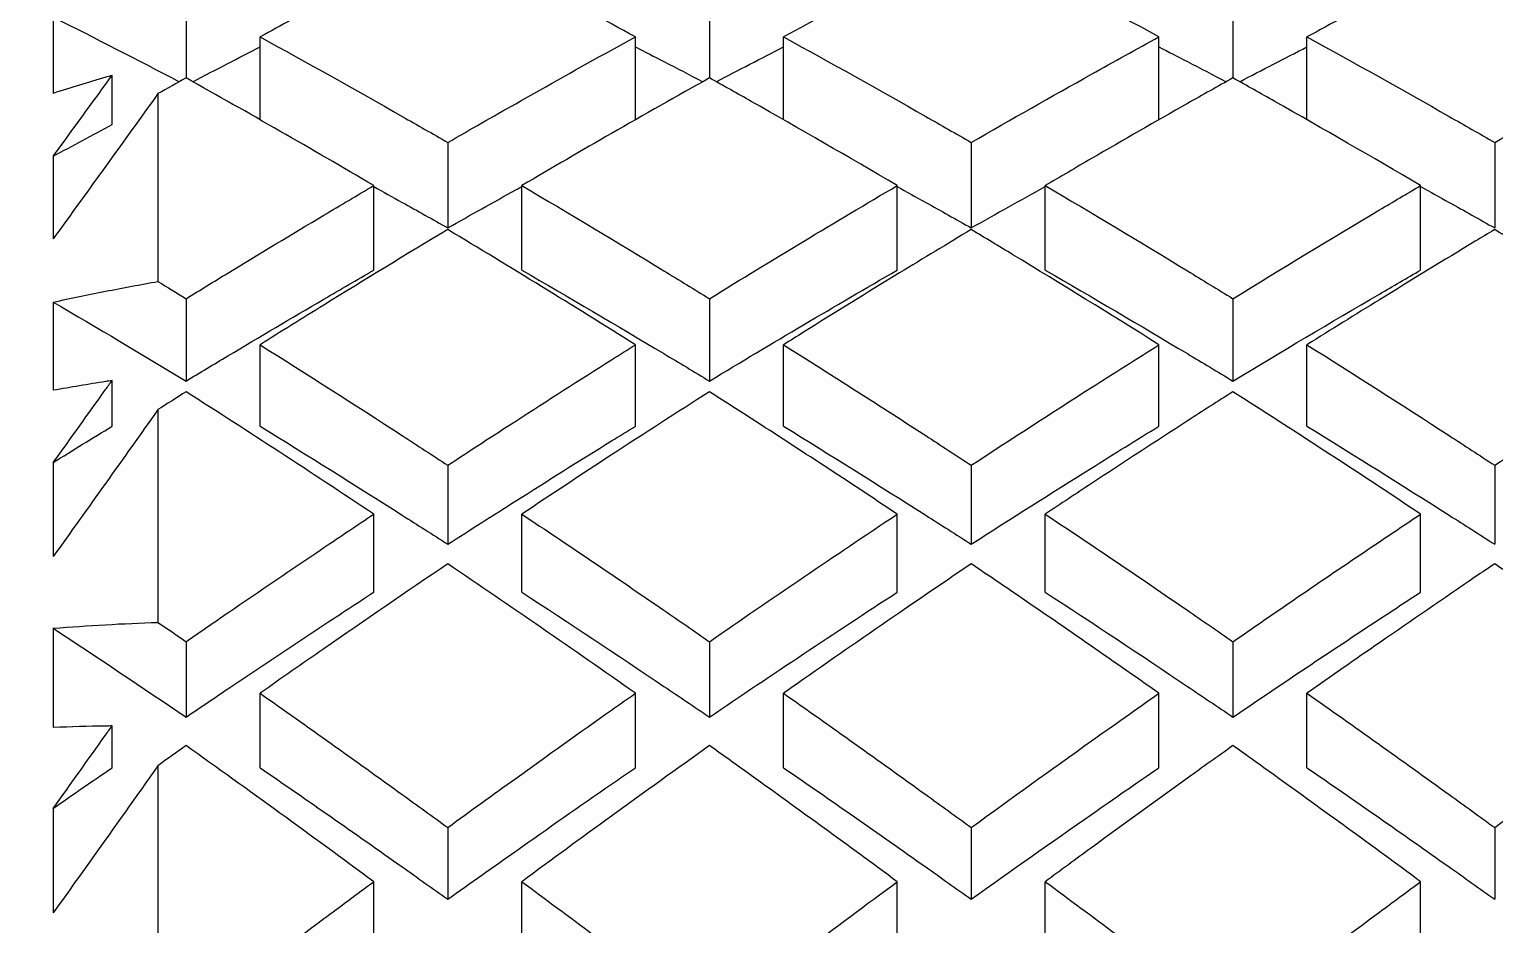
# Model space of a CAD drawing. Header units: millimetres. Extents: x -10496 to -5455, y -188 to 7293.
# Drawn here: x -7714.9104 to -7714.5548, y 4993.0091 to 4993.2265 of the extents above; entities that cross this region are included whole.
import ezdxf

# ---------------------------------------------------------------- set-up
doc = ezdxf.new("R2010")
doc.units = ezdxf.units.MM
doc.layers.add('Kıtc-002 Çizgi', color=7, linetype='Continuous')

# ---------------------------------------------------------------- blocks, each defined once
blk = doc.blocks.new('B2_YS$0$2501-B2-XrefF$0$MK-cutter1')
for p, q in [((-0.41322, -0.73525), (-0.39527, -0.73525)), ((-0.38302, -0.73525), (-0.36269, -0.73525)), ((-0.34899, -0.73525), (-0.3265, -0.73525)), ((-0.42054, -0.74525), (-0.41325, -0.74525)), ((-0.40723, -0.74525), (-0.39935, -0.74525)), ((-0.3933, -0.74525), (-0.38487, -0.74525)), ((-0.37796, -0.74525), (-0.36898, -0.74525)), ((-0.36212, -0.74525), (-0.35264, -0.74525)), ((-0.34491, -0.74525), (-0.33493, -0.74525))]:
    blk.add_line(p, q)
for centre, radius, start, end in [((0, 0), 4.125, 169.52432, 12.24669), ((0, 0), 4.2645, 169.87068, 11.78605), ((0, 0), 1.433, 146.16844, 33.83156), ((0, 0), 1.39111, 147.25157, 32.74843), ((0, 0), 4.6875, 173.84384, 6.15616), ((0, 0), 4.3125, 173.38059, 6.61941), ((-0.00927, -0.00209), 1.06572, 152.07905, 27.06444)]:
    blk.add_arc(centre, radius, start, end)
for points, knots in [([(-0.41864, -0.58964), (-0.42118, -0.59429), (-0.42367, -0.59894), (-0.4261, -0.60358), (-0.4268, -0.60491), (-0.42749, -0.60624), (-0.42818, -0.60757)], [0.1594611, 0.1594611, 0.1594611, 0.1594611, 0.20953931, 0.20953931, 0.20953931, 0.22386366, 0.22386366, 0.22386366, 0.22386366]), ([(-0.38922, -0.58964), (-0.39214, -0.59429), (-0.39501, -0.59894), (-0.39782, -0.60358), (-0.39863, -0.60491), (-0.39943, -0.60624), (-0.40023, -0.60757)], [0.1594611, 0.1594611, 0.1594611, 0.1594611, 0.20953931, 0.20953931, 0.20953931, 0.22386366, 0.22386366, 0.22386366, 0.22386366]), ([(-0.35591, -0.58964), (-0.35918, -0.59429), (-0.3624, -0.59894), (-0.36557, -0.60358), (-0.36648, -0.60491), (-0.36738, -0.60624), (-0.36828, -0.60757)], [0.1594611, 0.1594611, 0.1594611, 0.1594611, 0.20953931, 0.20953931, 0.20953931, 0.22386366, 0.22386366, 0.22386366, 0.22386366]), ([(-0.42818, -0.60757), (-0.42786, -0.60819), (-0.42754, -0.6088), (-0.42722, -0.60942), (-0.42563, -0.61247), (-0.42402, -0.61553), (-0.42238, -0.61858), (-0.42115, -0.62089), (-0.4199, -0.62319), (-0.41864, -0.6255)], [0.22386366, 0.22386366, 0.22386366, 0.22386366, 0.23049324, 0.23049324, 0.23049324, 0.26342085, 0.26342085, 0.26342085, 0.28826622, 0.28826622, 0.28826622, 0.28826622]), ([(-0.41864, -0.6255), (-0.41616, -0.62097), (-0.41363, -0.61644), (-0.41104, -0.61192), (-0.41022, -0.61047), (-0.40939, -0.60902), (-0.40855, -0.60757)], [0.43015427, 0.43015427, 0.43015427, 0.43015427, 0.47894699, 0.47894699, 0.47894699, 0.49455683, 0.49455683, 0.49455683, 0.49455683]), ([(-0.40855, -0.60757), (-0.40719, -0.60757), (-0.40583, -0.60757), (-0.40311, -0.60757), (-0.40175, -0.60757), (-0.40039, -0.60757)], [-0.0254, -0.0254, -0.0254, -0.0254, -0.0127, -0.0127, 0, 0, 0, 0]), ([(-0.40434, -0.61464), (-0.40384, -0.61373), (-0.40334, -0.61283), (-0.40283, -0.61192), (-0.40202, -0.61047), (-0.40121, -0.60902), (-0.40039, -0.60757)], [0.46915683, 0.46915683, 0.46915683, 0.46915683, 0.47894699, 0.47894699, 0.47894699, 0.49455683, 0.49455683, 0.49455683, 0.49455683]), ([(-0.40023, -0.60757), (-0.39986, -0.60819), (-0.39949, -0.6088), (-0.39912, -0.60942), (-0.39728, -0.61247), (-0.39541, -0.61553), (-0.39352, -0.61858), (-0.3921, -0.62089), (-0.39066, -0.62319), (-0.38922, -0.6255)], [0.22386366, 0.22386366, 0.22386366, 0.22386366, 0.23049324, 0.23049324, 0.23049324, 0.26342085, 0.26342085, 0.26342085, 0.28826622, 0.28826622, 0.28826622, 0.28826622]), ([(-0.38922, -0.6255), (-0.38637, -0.62097), (-0.38348, -0.61644), (-0.38054, -0.61192), (-0.3796, -0.61047), (-0.37865, -0.60902), (-0.3777, -0.60757)], [0.43015427, 0.43015427, 0.43015427, 0.43015427, 0.47894699, 0.47894699, 0.47894699, 0.49455683, 0.49455683, 0.49455683, 0.49455683]), ([(-0.38144, -0.6255), (-0.37865, -0.62097), (-0.37581, -0.61644), (-0.37293, -0.61192), (-0.37201, -0.61047), (-0.37109, -0.60902), (-0.37015, -0.60757)], [0.43015428, 0.43015428, 0.43015428, 0.43015428, 0.47894699, 0.47894699, 0.47894699, 0.49455683, 0.49455683, 0.49455683, 0.49455683]), ([(-0.3777, -0.60757), (-0.37645, -0.60757), (-0.37519, -0.60757), (-0.37267, -0.60757), (-0.37141, -0.60757), (-0.37015, -0.60757)], [-0.0254, -0.0254, -0.0254, -0.0254, -0.0127, -0.0127, 0, 0, 0, 0]), ([(-0.36828, -0.60757), (-0.36786, -0.60819), (-0.36745, -0.6088), (-0.36703, -0.60942), (-0.36495, -0.61247), (-0.36285, -0.61553), (-0.36074, -0.61858), (-0.35914, -0.62089), (-0.35753, -0.62319), (-0.35591, -0.6255)], [0.22386366, 0.22386366, 0.22386366, 0.22386366, 0.23049324, 0.23049324, 0.23049324, 0.26342085, 0.26342085, 0.26342085, 0.28826622, 0.28826622, 0.28826622, 0.28826622]), ([(-0.35591, -0.6255), (-0.35273, -0.62097), (-0.3495, -0.61644), (-0.34623, -0.61192), (-0.34519, -0.61047), (-0.34414, -0.60902), (-0.34308, -0.60757)], [0.43015427, 0.43015427, 0.43015427, 0.43015427, 0.47894699, 0.47894699, 0.47894699, 0.49455683, 0.49455683, 0.49455683, 0.49455683]), ([(-0.3488, -0.6255), (-0.34568, -0.62097), (-0.34252, -0.61644), (-0.33931, -0.61192), (-0.33829, -0.61047), (-0.33726, -0.60902), (-0.33623, -0.60757)], [0.43015428, 0.43015428, 0.43015428, 0.43015428, 0.47894699, 0.47894699, 0.47894699, 0.49455683, 0.49455683, 0.49455683, 0.49455683]), ([(-0.34308, -0.60757), (-0.34194, -0.60757), (-0.3408, -0.60757), (-0.33851, -0.60757), (-0.33737, -0.60757), (-0.33623, -0.60757)], [-0.0254, -0.0254, -0.0254, -0.0254, -0.0127, -0.0127, 0, 0, 0, 0]), ([(-0.40443, -0.61464), (-0.40717, -0.61929), (-0.40985, -0.62394), (-0.41248, -0.62858), (-0.41323, -0.62991), (-0.41398, -0.63124), (-0.41472, -0.63257)], [0.24926366, 0.24926366, 0.24926366, 0.24926366, 0.29934187, 0.29934187, 0.29934187, 0.31366622, 0.31366622, 0.31366622, 0.31366622]), ([(-0.39635, -0.61464), (-0.39769, -0.61464), (-0.39904, -0.61464), (-0.40174, -0.61464), (-0.40308, -0.61464), (-0.40443, -0.61464)], [-0.0254, -0.0254, -0.0254, -0.0254, -0.0127, -0.0127, -0.00000001, -0.00000001, -0.00000001, -0.00000001]), ([(-0.39362, -0.63257), (-0.3965, -0.62791), (-0.39932, -0.62325), (-0.4021, -0.61858), (-0.40288, -0.61727), (-0.40366, -0.61596), (-0.40443, -0.61464)], [0.47659632, 0.47659632, 0.47659632, 0.47659632, 0.52684169, 0.52684169, 0.52684169, 0.54099888, 0.54099888, 0.54099888, 0.54099888]), ([(-0.38575, -0.63257), (-0.38857, -0.62791), (-0.39134, -0.62325), (-0.39406, -0.61858), (-0.39483, -0.61727), (-0.39559, -0.61596), (-0.39635, -0.61464)], [0.47659633, 0.47659633, 0.47659633, 0.47659633, 0.52684169, 0.52684169, 0.52684169, 0.54099888, 0.54099888, 0.54099888, 0.54099888]), ([(-0.37303, -0.61464), (-0.37613, -0.61929), (-0.37917, -0.62394), (-0.38217, -0.62858), (-0.38303, -0.62991), (-0.38388, -0.63124), (-0.38473, -0.63257)], [0.24926366, 0.24926366, 0.24926366, 0.24926366, 0.29934187, 0.29934187, 0.29934187, 0.31366622, 0.31366622, 0.31366622, 0.31366622]), ([(-0.36557, -0.61464), (-0.36682, -0.61464), (-0.36806, -0.61464), (-0.37054, -0.61464), (-0.37179, -0.61464), (-0.37303, -0.61464)], [-0.0254, -0.0254, -0.0254, -0.0254, -0.0127, -0.0127, -0.00000001, -0.00000001, -0.00000001, -0.00000001]), ([(-0.36084, -0.63257), (-0.36407, -0.62791), (-0.36726, -0.62325), (-0.37039, -0.61858), (-0.37127, -0.61727), (-0.37215, -0.61596), (-0.37303, -0.61464)], [0.47659632, 0.47659632, 0.47659632, 0.47659632, 0.52684169, 0.52684169, 0.52684169, 0.54099888, 0.54099888, 0.54099888, 0.54099888]), ([(-0.35363, -0.63257), (-0.3568, -0.62791), (-0.35992, -0.62325), (-0.36299, -0.61858), (-0.36385, -0.61727), (-0.36472, -0.61596), (-0.36557, -0.61464)], [0.47659633, 0.47659633, 0.47659633, 0.47659633, 0.52684169, 0.52684169, 0.52684169, 0.54099888, 0.54099888, 0.54099888, 0.54099888]), ([(-0.3379, -0.61464), (-0.34133, -0.61929), (-0.34471, -0.62394), (-0.34805, -0.62858), (-0.34901, -0.62991), (-0.34996, -0.63124), (-0.35091, -0.63257)], [0.24926366, 0.24926366, 0.24926366, 0.24926366, 0.29934187, 0.29934187, 0.29934187, 0.31366622, 0.31366622, 0.31366622, 0.31366622]), ([(-0.33115, -0.61464), (-0.33227, -0.61464), (-0.3334, -0.61464), (-0.33565, -0.61464), (-0.33678, -0.61464), (-0.3379, -0.61464)], [-0.0254, -0.0254, -0.0254, -0.0254, -0.0127, -0.0127, -0.00000001, -0.00000001, -0.00000001, -0.00000001]), ([(-0.32447, -0.63257), (-0.32802, -0.62791), (-0.33152, -0.62325), (-0.33499, -0.61858), (-0.33596, -0.61727), (-0.33693, -0.61596), (-0.3379, -0.61464)], [0.47659632, 0.47659632, 0.47659632, 0.47659632, 0.52684169, 0.52684169, 0.52684169, 0.54099888, 0.54099888, 0.54099888, 0.54099888]), ([(-0.41073, -0.6255), (-0.41197, -0.6255), (-0.41321, -0.6255), (-0.41585, -0.6255), (-0.41724, -0.6255), (-0.41864, -0.6255)], [-0.02400619, -0.02400619, -0.02400619, -0.02400619, -0.0127, -0.0127, 0, 0, 0, 0]), ([(-0.38144, -0.6255), (-0.38273, -0.6255), (-0.38403, -0.6255), (-0.38662, -0.6255), (-0.38792, -0.6255), (-0.38922, -0.6255)], [-0.0254, -0.0254, -0.0254, -0.0254, -0.0127, -0.0127, 0, 0, 0, 0]), ([(-0.3488, -0.6255), (-0.34998, -0.6255), (-0.35117, -0.6255), (-0.35354, -0.6255), (-0.35472, -0.6255), (-0.35591, -0.6255)], [-0.0254, -0.0254, -0.0254, -0.0254, -0.0127, -0.0127, 0, 0, 0, 0]), ([(-0.42246, -0.63257), (-0.42106, -0.63257), (-0.41965, -0.63257), (-0.41707, -0.63257), (-0.4159, -0.63257), (-0.41472, -0.63257)], [-0.0254, -0.0254, -0.0254, -0.0254, -0.0127, -0.0127, -0.00211256, -0.00211256, -0.00211256, -0.00211256]), ([(-0.41472, -0.63257), (-0.41391, -0.63402), (-0.4131, -0.63547), (-0.41228, -0.63692), (-0.41055, -0.63997), (-0.40879, -0.64303), (-0.40701, -0.64608), (-0.40616, -0.64756), (-0.4053, -0.64903), (-0.40443, -0.6505)], [0.31366622, 0.31366622, 0.31366622, 0.31366622, 0.32927606, 0.32927606, 0.32927606, 0.36220366, 0.36220366, 0.36220366, 0.37806878, 0.37806878, 0.37806878, 0.37806878]), ([(-0.40443, -0.6505), (-0.40177, -0.64597), (-0.39905, -0.64144), (-0.39629, -0.63692), (-0.3954, -0.63547), (-0.39451, -0.63402), (-0.39362, -0.63257)], [0.34035171, 0.34035171, 0.34035171, 0.34035171, 0.38914443, 0.38914443, 0.38914443, 0.40475427, 0.40475427, 0.40475427, 0.40475427]), ([(-0.39635, -0.6505), (-0.39373, -0.64597), (-0.39107, -0.64144), (-0.38837, -0.63692), (-0.3875, -0.63547), (-0.38663, -0.63402), (-0.38575, -0.63257)], [0.34035172, 0.34035172, 0.34035172, 0.34035172, 0.38914443, 0.38914443, 0.38914443, 0.40475427, 0.40475427, 0.40475427, 0.40475427]), ([(-0.39362, -0.63257), (-0.39231, -0.63257), (-0.391, -0.63257), (-0.38837, -0.63257), (-0.38706, -0.63257), (-0.38575, -0.63257)], [-0.0254, -0.0254, -0.0254, -0.0254, -0.0127, -0.0127, 0, 0, 0, 0]), ([(-0.38473, -0.63257), (-0.38381, -0.63402), (-0.38288, -0.63547), (-0.38194, -0.63692), (-0.37997, -0.63997), (-0.37797, -0.64303), (-0.37596, -0.64608), (-0.37499, -0.64756), (-0.37401, -0.64903), (-0.37303, -0.6505)], [0.31366622, 0.31366622, 0.31366622, 0.31366622, 0.32927606, 0.32927606, 0.32927606, 0.36220366, 0.36220366, 0.36220366, 0.37806878, 0.37806878, 0.37806878, 0.37806878]), ([(-0.37303, -0.6505), (-0.37001, -0.64597), (-0.36695, -0.64144), (-0.36384, -0.63692), (-0.36285, -0.63547), (-0.36185, -0.63402), (-0.36084, -0.63257)], [0.34035171, 0.34035171, 0.34035171, 0.34035171, 0.38914443, 0.38914443, 0.38914443, 0.40475427, 0.40475427, 0.40475427, 0.40475427]), ([(-0.36557, -0.6505), (-0.36262, -0.64597), (-0.35961, -0.64144), (-0.35657, -0.63692), (-0.35559, -0.63547), (-0.35462, -0.63402), (-0.35363, -0.63257)], [0.34035172, 0.34035172, 0.34035172, 0.34035172, 0.38914443, 0.38914443, 0.38914443, 0.40475427, 0.40475427, 0.40475427, 0.40475427]), ([(-0.36084, -0.63257), (-0.35964, -0.63257), (-0.35844, -0.63257), (-0.35604, -0.63257), (-0.35483, -0.63257), (-0.35363, -0.63257)], [-0.0254, -0.0254, -0.0254, -0.0254, -0.0127, -0.0127, 0, 0, 0, 0]), ([(-0.35091, -0.63257), (-0.34987, -0.63402), (-0.34884, -0.63547), (-0.34779, -0.63692), (-0.3456, -0.63997), (-0.34338, -0.64303), (-0.34115, -0.64608), (-0.34007, -0.64756), (-0.33899, -0.64903), (-0.3379, -0.6505)], [0.31366622, 0.31366622, 0.31366622, 0.31366622, 0.32927606, 0.32927606, 0.32927606, 0.36220366, 0.36220366, 0.36220366, 0.37806878, 0.37806878, 0.37806878, 0.37806878]), ([(-0.3379, -0.6505), (-0.33456, -0.64597), (-0.33118, -0.64144), (-0.32776, -0.63692), (-0.32667, -0.63547), (-0.32557, -0.63402), (-0.32447, -0.63257)], [0.34035171, 0.34035171, 0.34035171, 0.34035171, 0.38914443, 0.38914443, 0.38914443, 0.40475427, 0.40475427, 0.40475427, 0.40475427]), ([(-0.41769, -0.63964), (-0.41722, -0.63873), (-0.41676, -0.63783), (-0.41628, -0.63692), (-0.41565, -0.63568), (-0.415, -0.63445), (-0.41436, -0.63322)], [0.37935427, 0.37935427, 0.37935427, 0.37935427, 0.38914443, 0.38914443, 0.38914443, 0.40242715, 0.40242715, 0.40242715, 0.40242715]), ([(-0.41864, -0.63964), (-0.42118, -0.64429), (-0.42367, -0.64894), (-0.4261, -0.65358), (-0.4268, -0.65491), (-0.42749, -0.65624), (-0.42818, -0.65757)], [0.33906622, 0.33906622, 0.33906622, 0.33906622, 0.38914443, 0.38914443, 0.38914443, 0.40346878, 0.40346878, 0.40346878, 0.40346878]), ([(-0.41073, -0.63964), (-0.41197, -0.63964), (-0.41321, -0.63964), (-0.41585, -0.63964), (-0.41724, -0.63964), (-0.41864, -0.63964)], [-0.0240062, -0.0240062, -0.0240062, -0.0240062, -0.0127, -0.0127, -0.00000001, -0.00000001, -0.00000001, -0.00000001]), ([(-0.40855, -0.65757), (-0.41076, -0.65374), (-0.41294, -0.64991), (-0.41507, -0.64608), (-0.41627, -0.64394), (-0.41746, -0.64179), (-0.41864, -0.63964)], [0.38679376, 0.38679376, 0.38679376, 0.38679376, 0.42805888, 0.42805888, 0.42805888, 0.45119632, 0.45119632, 0.45119632, 0.45119632]), ([(-0.38922, -0.63964), (-0.39214, -0.64429), (-0.39501, -0.64894), (-0.39782, -0.65358), (-0.39863, -0.65491), (-0.39943, -0.65624), (-0.40023, -0.65757)], [0.33906622, 0.33906622, 0.33906622, 0.33906622, 0.38914443, 0.38914443, 0.38914443, 0.40346878, 0.40346878, 0.40346878, 0.40346878]), ([(-0.38144, -0.63964), (-0.38273, -0.63964), (-0.38403, -0.63964), (-0.38662, -0.63964), (-0.38792, -0.63964), (-0.38922, -0.63964)], [-0.0254, -0.0254, -0.0254, -0.0254, -0.0127, -0.0127, -0.00000001, -0.00000001, -0.00000001, -0.00000001]), ([(-0.3777, -0.65757), (-0.38021, -0.65374), (-0.38269, -0.64991), (-0.38514, -0.64608), (-0.38651, -0.64394), (-0.38787, -0.64179), (-0.38922, -0.63964)], [0.38679376, 0.38679376, 0.38679376, 0.38679376, 0.42805888, 0.42805888, 0.42805888, 0.45119632, 0.45119632, 0.45119632, 0.45119632]), ([(-0.37015, -0.65757), (-0.37262, -0.65374), (-0.37504, -0.64991), (-0.37744, -0.64608), (-0.37878, -0.64394), (-0.38011, -0.64179), (-0.38144, -0.63964)], [0.38679376, 0.38679376, 0.38679376, 0.38679376, 0.42805888, 0.42805888, 0.42805888, 0.45119632, 0.45119632, 0.45119632, 0.45119632]), ([(-0.35591, -0.63964), (-0.35918, -0.64429), (-0.3624, -0.64894), (-0.36557, -0.65358), (-0.36648, -0.65491), (-0.36738, -0.65624), (-0.36828, -0.65757)], [0.33906622, 0.33906622, 0.33906622, 0.33906622, 0.38914443, 0.38914443, 0.38914443, 0.40346878, 0.40346878, 0.40346878, 0.40346878]), ([(-0.3488, -0.63964), (-0.34998, -0.63964), (-0.35117, -0.63964), (-0.35354, -0.63964), (-0.35472, -0.63964), (-0.35591, -0.63964)], [-0.0254, -0.0254, -0.0254, -0.0254, -0.0127, -0.0127, -0.00000001, -0.00000001, -0.00000001, -0.00000001]), ([(-0.34308, -0.65757), (-0.34587, -0.65374), (-0.34863, -0.64991), (-0.35135, -0.64608), (-0.35288, -0.64394), (-0.3544, -0.64179), (-0.35591, -0.63964)], [0.38679376, 0.38679376, 0.38679376, 0.38679376, 0.42805888, 0.42805888, 0.42805888, 0.45119632, 0.45119632, 0.45119632, 0.45119632]), ([(-0.33623, -0.65757), (-0.33896, -0.65374), (-0.34166, -0.64991), (-0.34433, -0.64608), (-0.34583, -0.64394), (-0.34732, -0.64179), (-0.3488, -0.63964)], [0.38679376, 0.38679376, 0.38679376, 0.38679376, 0.42805888, 0.42805888, 0.42805888, 0.45119632, 0.45119632, 0.45119632, 0.45119632]), ([(-0.39635, -0.6505), (-0.39769, -0.6505), (-0.39904, -0.6505), (-0.40174, -0.6505), (-0.40308, -0.6505), (-0.40443, -0.6505)], [-0.0254, -0.0254, -0.0254, -0.0254, -0.0127, -0.0127, 0, 0, 0, 0]), ([(-0.36557, -0.6505), (-0.36682, -0.6505), (-0.36806, -0.6505), (-0.37054, -0.6505), (-0.37179, -0.6505), (-0.37303, -0.6505)], [-0.0254, -0.0254, -0.0254, -0.0254, -0.0127, -0.0127, 0, 0, 0, 0]), ([(-0.33115, -0.6505), (-0.33227, -0.6505), (-0.3334, -0.6505), (-0.33565, -0.6505), (-0.33678, -0.6505), (-0.3379, -0.6505)], [-0.0254, -0.0254, -0.0254, -0.0254, -0.0127, -0.0127, 0, 0, 0, 0]), ([(-0.42818, -0.65757), (-0.427, -0.65985), (-0.42581, -0.66213), (-0.4246, -0.66442), (-0.42298, -0.66747), (-0.42134, -0.67053), (-0.41968, -0.67358), (-0.41933, -0.67422), (-0.41898, -0.67486), (-0.41864, -0.6755)], [0.40346878, 0.40346878, 0.40346878, 0.40346878, 0.42805888, 0.42805888, 0.42805888, 0.46098648, 0.46098648, 0.46098648, 0.46787134, 0.46787134, 0.46787134, 0.46787134]), ([(-0.41864, -0.6755), (-0.41616, -0.67097), (-0.41363, -0.66644), (-0.41104, -0.66192), (-0.41022, -0.66047), (-0.40939, -0.65902), (-0.40855, -0.65757)], [0.25054915, 0.25054915, 0.25054915, 0.25054915, 0.29934187, 0.29934187, 0.29934187, 0.31495171, 0.31495171, 0.31495171, 0.31495171]), ([(-0.40855, -0.65757), (-0.40719, -0.65757), (-0.40583, -0.65757), (-0.40311, -0.65757), (-0.40175, -0.65757), (-0.40039, -0.65757)], [-0.0254, -0.0254, -0.0254, -0.0254, -0.0127, -0.0127, 0, 0, 0, 0]), ([(-0.40434, -0.66464), (-0.40384, -0.66373), (-0.40334, -0.66283), (-0.40283, -0.66192), (-0.40202, -0.66047), (-0.40121, -0.65902), (-0.40039, -0.65757)], [0.28955171, 0.28955171, 0.28955171, 0.28955171, 0.29934187, 0.29934187, 0.29934187, 0.31495171, 0.31495171, 0.31495171, 0.31495171]), ([(-0.40023, -0.65757), (-0.39886, -0.65985), (-0.39748, -0.66213), (-0.39608, -0.66442), (-0.39422, -0.66747), (-0.39233, -0.67053), (-0.39042, -0.67358), (-0.39002, -0.67422), (-0.38962, -0.67486), (-0.38922, -0.6755)], [0.40346878, 0.40346878, 0.40346878, 0.40346878, 0.42805888, 0.42805888, 0.42805888, 0.46098648, 0.46098648, 0.46098648, 0.46787134, 0.46787134, 0.46787134, 0.46787134]), ([(-0.38922, -0.6755), (-0.38637, -0.67097), (-0.38348, -0.66644), (-0.38054, -0.66192), (-0.3796, -0.66047), (-0.37865, -0.65902), (-0.3777, -0.65757)], [0.25054915, 0.25054915, 0.25054915, 0.25054915, 0.29934187, 0.29934187, 0.29934187, 0.31495171, 0.31495171, 0.31495171, 0.31495171]), ([(-0.38144, -0.6755), (-0.37865, -0.67097), (-0.37581, -0.66644), (-0.37293, -0.66192), (-0.37201, -0.66047), (-0.37109, -0.65902), (-0.37015, -0.65757)], [0.25054916, 0.25054916, 0.25054916, 0.25054916, 0.29934187, 0.29934187, 0.29934187, 0.31495171, 0.31495171, 0.31495171, 0.31495171]), ([(-0.3777, -0.65757), (-0.37645, -0.65757), (-0.37519, -0.65757), (-0.37267, -0.65757), (-0.37141, -0.65757), (-0.37015, -0.65757)], [-0.0254, -0.0254, -0.0254, -0.0254, -0.0127, -0.0127, 0, 0, 0, 0]), ([(-0.36828, -0.65757), (-0.36674, -0.65985), (-0.36518, -0.66213), (-0.36361, -0.66442), (-0.36151, -0.66747), (-0.35939, -0.67053), (-0.35725, -0.67358), (-0.35681, -0.67422), (-0.35636, -0.67486), (-0.35591, -0.6755)], [0.40346878, 0.40346878, 0.40346878, 0.40346878, 0.42805888, 0.42805888, 0.42805888, 0.46098648, 0.46098648, 0.46098648, 0.46787134, 0.46787134, 0.46787134, 0.46787134]), ([(-0.35591, -0.6755), (-0.35273, -0.67097), (-0.3495, -0.66644), (-0.34623, -0.66192), (-0.34519, -0.66047), (-0.34414, -0.65902), (-0.34308, -0.65757)], [0.25054915, 0.25054915, 0.25054915, 0.25054915, 0.29934187, 0.29934187, 0.29934187, 0.31495171, 0.31495171, 0.31495171, 0.31495171]), ([(-0.3488, -0.6755), (-0.34568, -0.67097), (-0.34252, -0.66644), (-0.33931, -0.66192), (-0.33829, -0.66047), (-0.33726, -0.65902), (-0.33623, -0.65757)], [0.25054916, 0.25054916, 0.25054916, 0.25054916, 0.29934187, 0.29934187, 0.29934187, 0.31495171, 0.31495171, 0.31495171, 0.31495171]), ([(-0.34308, -0.65757), (-0.34194, -0.65757), (-0.3408, -0.65757), (-0.33851, -0.65757), (-0.33737, -0.65757), (-0.33623, -0.65757)], [-0.0254, -0.0254, -0.0254, -0.0254, -0.0127, -0.0127, 0, 0, 0, 0]), ([(-0.40443, -0.66464), (-0.40717, -0.66929), (-0.40985, -0.67394), (-0.41248, -0.67858), (-0.41323, -0.67991), (-0.41398, -0.68124), (-0.41472, -0.68257)], [0.42886878, 0.42886878, 0.42886878, 0.42886878, 0.47894699, 0.47894699, 0.47894699, 0.49327134, 0.49327134, 0.49327134, 0.49327134]), ([(-0.39635, -0.66464), (-0.39769, -0.66464), (-0.39904, -0.66464), (-0.40174, -0.66464), (-0.40308, -0.66464), (-0.40443, -0.66464)], [-0.0254, -0.0254, -0.0254, -0.0254, -0.0127, -0.0127, -0.00000001, -0.00000001, -0.00000001, -0.00000001]), ([(-0.39362, -0.68257), (-0.39547, -0.67958), (-0.3973, -0.67658), (-0.3991, -0.67358), (-0.4009, -0.6706), (-0.40268, -0.66762), (-0.40443, -0.66464)], [0.29699119, 0.29699119, 0.29699119, 0.29699119, 0.32927606, 0.32927606, 0.32927606, 0.36139376, 0.36139376, 0.36139376, 0.36139376]), ([(-0.38575, -0.68257), (-0.38756, -0.67958), (-0.38936, -0.67658), (-0.39113, -0.67358), (-0.39289, -0.6706), (-0.39463, -0.66762), (-0.39635, -0.66464)], [0.29699119, 0.29699119, 0.29699119, 0.29699119, 0.32927606, 0.32927606, 0.32927606, 0.36139376, 0.36139376, 0.36139376, 0.36139376]), ([(-0.37303, -0.66464), (-0.37613, -0.66929), (-0.37917, -0.67394), (-0.38217, -0.67858), (-0.38303, -0.67991), (-0.38388, -0.68124), (-0.38473, -0.68257)], [0.42886878, 0.42886878, 0.42886878, 0.42886878, 0.47894699, 0.47894699, 0.47894699, 0.49327134, 0.49327134, 0.49327134, 0.49327134]), ([(-0.36557, -0.66464), (-0.36682, -0.66464), (-0.36806, -0.66464), (-0.37054, -0.66464), (-0.37179, -0.66464), (-0.37303, -0.66464)], [-0.0254, -0.0254, -0.0254, -0.0254, -0.0127, -0.0127, -0.00000001, -0.00000001, -0.00000001, -0.00000001]), ([(-0.36084, -0.68257), (-0.36292, -0.67958), (-0.36498, -0.67658), (-0.36701, -0.67358), (-0.36904, -0.6706), (-0.37104, -0.66762), (-0.37303, -0.66464)], [0.29699119, 0.29699119, 0.29699119, 0.29699119, 0.32927606, 0.32927606, 0.32927606, 0.36139376, 0.36139376, 0.36139376, 0.36139376]), ([(-0.35363, -0.68257), (-0.35567, -0.67958), (-0.35768, -0.67658), (-0.35968, -0.67358), (-0.36166, -0.6706), (-0.36363, -0.66762), (-0.36557, -0.66464)], [0.29699119, 0.29699119, 0.29699119, 0.29699119, 0.32927606, 0.32927606, 0.32927606, 0.36139376, 0.36139376, 0.36139376, 0.36139376]), ([(-0.3379, -0.66464), (-0.34133, -0.66929), (-0.34471, -0.67394), (-0.34805, -0.67858), (-0.34901, -0.67991), (-0.34996, -0.68124), (-0.35091, -0.68257)], [0.42886878, 0.42886878, 0.42886878, 0.42886878, 0.47894699, 0.47894699, 0.47894699, 0.49327134, 0.49327134, 0.49327134, 0.49327134]), ([(-0.33115, -0.66464), (-0.33227, -0.66464), (-0.3334, -0.66464), (-0.33565, -0.66464), (-0.33678, -0.66464), (-0.3379, -0.66464)], [-0.0254, -0.0254, -0.0254, -0.0254, -0.0127, -0.0127, -0.00000001, -0.00000001, -0.00000001, -0.00000001]), ([(-0.32447, -0.68257), (-0.32675, -0.67958), (-0.32901, -0.67658), (-0.33125, -0.67358), (-0.33349, -0.6706), (-0.3357, -0.66762), (-0.3379, -0.66464)], [0.29699119, 0.29699119, 0.29699119, 0.29699119, 0.32927606, 0.32927606, 0.32927606, 0.36139376, 0.36139376, 0.36139376, 0.36139376]), ([(-0.41073, -0.6755), (-0.41197, -0.6755), (-0.41321, -0.6755), (-0.41585, -0.6755), (-0.41724, -0.6755), (-0.41864, -0.6755)], [-0.0240062, -0.0240062, -0.0240062, -0.0240062, -0.0127, -0.0127, 0, 0, 0, 0]), ([(-0.38144, -0.6755), (-0.38273, -0.6755), (-0.38403, -0.6755), (-0.38662, -0.6755), (-0.38792, -0.6755), (-0.38922, -0.6755)], [-0.0254, -0.0254, -0.0254, -0.0254, -0.0127, -0.0127, 0, 0, 0, 0]), ([(-0.3488, -0.6755), (-0.34998, -0.6755), (-0.35117, -0.6755), (-0.35354, -0.6755), (-0.35472, -0.6755), (-0.35591, -0.6755)], [-0.0254, -0.0254, -0.0254, -0.0254, -0.0127, -0.0127, 0, 0, 0, 0]), ([(-0.42246, -0.68257), (-0.42106, -0.68257), (-0.41965, -0.68257), (-0.41707, -0.68257), (-0.4159, -0.68257), (-0.41472, -0.68257)], [-0.0254, -0.0254, -0.0254, -0.0254, -0.0127, -0.0127, -0.00211256, -0.00211256, -0.00211256, -0.00211256]), ([(-0.41472, -0.68257), (-0.41298, -0.68569), (-0.41121, -0.6888), (-0.40942, -0.69192), (-0.40778, -0.69478), (-0.40611, -0.69764), (-0.40443, -0.7005)], [0.49327134, 0.49327134, 0.49327134, 0.49327134, 0.52684169, 0.52684169, 0.52684169, 0.55767391, 0.55767391, 0.55767391, 0.55767391]), ([(-0.40443, -0.7005), (-0.40177, -0.69597), (-0.39905, -0.69144), (-0.39629, -0.68692), (-0.3954, -0.68547), (-0.39451, -0.68402), (-0.39362, -0.68257)], [0.16074658, 0.16074658, 0.16074658, 0.16074658, 0.20953931, 0.20953931, 0.20953931, 0.22514915, 0.22514915, 0.22514915, 0.22514915]), ([(-0.39635, -0.7005), (-0.39373, -0.69597), (-0.39107, -0.69144), (-0.38837, -0.68692), (-0.3875, -0.68547), (-0.38663, -0.68402), (-0.38575, -0.68257)], [0.16074659, 0.16074659, 0.16074659, 0.16074659, 0.20953931, 0.20953931, 0.20953931, 0.22514915, 0.22514915, 0.22514915, 0.22514915]), ([(-0.39362, -0.68257), (-0.39231, -0.68257), (-0.391, -0.68257), (-0.38837, -0.68257), (-0.38706, -0.68257), (-0.38575, -0.68257)], [-0.0254, -0.0254, -0.0254, -0.0254, -0.0127, -0.0127, 0, 0, 0, 0]), ([(-0.38473, -0.68257), (-0.38274, -0.68569), (-0.38073, -0.6888), (-0.37869, -0.69192), (-0.37682, -0.69478), (-0.37494, -0.69764), (-0.37303, -0.7005)], [0.49327134, 0.49327134, 0.49327134, 0.49327134, 0.52684169, 0.52684169, 0.52684169, 0.55767391, 0.55767391, 0.55767391, 0.55767391]), ([(-0.37303, -0.7005), (-0.37001, -0.69597), (-0.36695, -0.69144), (-0.36384, -0.68692), (-0.36285, -0.68547), (-0.36185, -0.68402), (-0.36084, -0.68257)], [0.16074658, 0.16074658, 0.16074658, 0.16074658, 0.20953931, 0.20953931, 0.20953931, 0.22514915, 0.22514915, 0.22514915, 0.22514915]), ([(-0.36557, -0.7005), (-0.36262, -0.69597), (-0.35961, -0.69144), (-0.35657, -0.68692), (-0.35559, -0.68547), (-0.35462, -0.68402), (-0.35363, -0.68257)], [0.16074659, 0.16074659, 0.16074659, 0.16074659, 0.20953931, 0.20953931, 0.20953931, 0.22514915, 0.22514915, 0.22514915, 0.22514915]), ([(-0.36084, -0.68257), (-0.35964, -0.68257), (-0.35844, -0.68257), (-0.35604, -0.68257), (-0.35483, -0.68257), (-0.35363, -0.68257)], [-0.0254, -0.0254, -0.0254, -0.0254, -0.0127, -0.0127, 0, 0, 0, 0]), ([(-0.35091, -0.68257), (-0.34868, -0.68569), (-0.34644, -0.6888), (-0.34418, -0.69192), (-0.34211, -0.69478), (-0.34001, -0.69764), (-0.3379, -0.7005)], [0.49327134, 0.49327134, 0.49327134, 0.49327134, 0.52684169, 0.52684169, 0.52684169, 0.55767391, 0.55767391, 0.55767391, 0.55767391]), ([(-0.3379, -0.7005), (-0.33456, -0.69597), (-0.33118, -0.69144), (-0.32776, -0.68692), (-0.32667, -0.68547), (-0.32557, -0.68402), (-0.32447, -0.68257)], [0.16074658, 0.16074658, 0.16074658, 0.16074658, 0.20953931, 0.20953931, 0.20953931, 0.22514915, 0.22514915, 0.22514915, 0.22514915]), ([(-0.41769, -0.68964), (-0.41722, -0.68873), (-0.41676, -0.68783), (-0.41628, -0.68692), (-0.41565, -0.68568), (-0.415, -0.68445), (-0.41436, -0.68322)], [0.19974915, 0.19974915, 0.19974915, 0.19974915, 0.20953931, 0.20953931, 0.20953931, 0.22282203, 0.22282203, 0.22282203, 0.22282203]), ([(-0.41073, -0.68964), (-0.41197, -0.68964), (-0.41321, -0.68964), (-0.41585, -0.68964), (-0.41724, -0.68964), (-0.41864, -0.68964)], [-0.0240062, -0.0240062, -0.0240062, -0.0240062, -0.0127, -0.0127, 0, 0, 0, 0]), ([(-0.40855, -0.70757), (-0.4098, -0.70541), (-0.41104, -0.70325), (-0.41226, -0.70108), (-0.41399, -0.69803), (-0.4157, -0.69497), (-0.41739, -0.69192), (-0.4178, -0.69116), (-0.41822, -0.6904), (-0.41864, -0.68964)], [0.20718863, 0.20718863, 0.20718863, 0.20718863, 0.23049324, 0.23049324, 0.23049324, 0.26342085, 0.26342085, 0.26342085, 0.27159119, 0.27159119, 0.27159119, 0.27159119]), ([(-0.38144, -0.68964), (-0.38273, -0.68964), (-0.38403, -0.68964), (-0.38662, -0.68964), (-0.38792, -0.68964), (-0.38922, -0.68964)], [-0.0254, -0.0254, -0.0254, -0.0254, -0.0127, -0.0127, 0, 0, 0, 0]), ([(-0.3777, -0.70757), (-0.37912, -0.70541), (-0.38053, -0.70325), (-0.38193, -0.70108), (-0.3839, -0.69803), (-0.38585, -0.69497), (-0.38778, -0.69192), (-0.38826, -0.69116), (-0.38874, -0.6904), (-0.38922, -0.68964)], [0.20718863, 0.20718863, 0.20718863, 0.20718863, 0.23049324, 0.23049324, 0.23049324, 0.26342085, 0.26342085, 0.26342085, 0.27159119, 0.27159119, 0.27159119, 0.27159119]), ([(-0.37015, -0.70757), (-0.37154, -0.70541), (-0.37292, -0.70325), (-0.37429, -0.70108), (-0.37623, -0.69803), (-0.37814, -0.69497), (-0.38003, -0.69192), (-0.3805, -0.69116), (-0.38097, -0.6904), (-0.38144, -0.68964)], [0.20718863, 0.20718863, 0.20718863, 0.20718863, 0.23049324, 0.23049324, 0.23049324, 0.26342085, 0.26342085, 0.26342085, 0.27159121, 0.27159121, 0.27159121, 0.27159121]), ([(-0.3488, -0.68964), (-0.34998, -0.68964), (-0.35117, -0.68964), (-0.35354, -0.68964), (-0.35472, -0.68964), (-0.35591, -0.68964)], [-0.0254, -0.0254, -0.0254, -0.0254, -0.0127, -0.0127, 0, 0, 0, 0]), ([(-0.34308, -0.70757), (-0.34466, -0.70541), (-0.34622, -0.70325), (-0.34778, -0.70108), (-0.34997, -0.69803), (-0.35215, -0.69497), (-0.35431, -0.69192), (-0.35484, -0.69116), (-0.35538, -0.6904), (-0.35591, -0.68964)], [0.20718863, 0.20718863, 0.20718863, 0.20718863, 0.23049324, 0.23049324, 0.23049324, 0.26342085, 0.26342085, 0.26342085, 0.27159119, 0.27159119, 0.27159119, 0.27159119]), ([(-0.33623, -0.70757), (-0.33777, -0.70541), (-0.3393, -0.70325), (-0.34083, -0.70108), (-0.34298, -0.69803), (-0.34511, -0.69497), (-0.34723, -0.69192), (-0.34775, -0.69116), (-0.34827, -0.6904), (-0.3488, -0.68964)], [0.20718863, 0.20718863, 0.20718863, 0.20718863, 0.23049324, 0.23049324, 0.23049324, 0.26342085, 0.26342085, 0.26342085, 0.27159121, 0.27159121, 0.27159121, 0.27159121]), ([(-0.39635, -0.7005), (-0.39769, -0.7005), (-0.39904, -0.7005), (-0.40174, -0.7005), (-0.40308, -0.7005), (-0.40443, -0.7005)], [-0.0254, -0.0254, -0.0254, -0.0254, -0.0127, -0.0127, -0.00000001, -0.00000001, -0.00000001, -0.00000001]), ([(-0.40039, -0.70757), (-0.40161, -0.70541), (-0.40282, -0.70325), (-0.40402, -0.70108), (-0.40413, -0.70089), (-0.40424, -0.70069), (-0.40434, -0.7005)], [0.20718863, 0.20718863, 0.20718863, 0.20718863, 0.23049324, 0.23049324, 0.23049324, 0.23258863, 0.23258863, 0.23258863, 0.23258863]), ([(-0.36557, -0.7005), (-0.36682, -0.7005), (-0.36806, -0.7005), (-0.37054, -0.7005), (-0.37179, -0.7005), (-0.37303, -0.7005)], [-0.0254, -0.0254, -0.0254, -0.0254, -0.0127, -0.0127, -0.00000001, -0.00000001, -0.00000001, -0.00000001]), ([(-0.33115, -0.7005), (-0.33227, -0.7005), (-0.3334, -0.7005), (-0.33565, -0.7005), (-0.33678, -0.7005), (-0.3379, -0.7005)], [-0.0254, -0.0254, -0.0254, -0.0254, -0.0127, -0.0127, -0.00000001, -0.00000001, -0.00000001, -0.00000001]), ([(-0.42818, -0.70757), (-0.42614, -0.71152), (-0.42406, -0.71547), (-0.42193, -0.71942), (-0.42085, -0.72144), (-0.41975, -0.72347), (-0.41864, -0.7255)], [0.58307391, 0.58307391, 0.58307391, 0.58307391, 0.62562451, 0.62562451, 0.62562451, 0.64747647, 0.64747647, 0.64747647, 0.64747647]), ([(-0.41864, -0.7255), (-0.41616, -0.72097), (-0.41363, -0.71644), (-0.41104, -0.71192), (-0.41022, -0.71047), (-0.40939, -0.70902), (-0.40855, -0.70757)], [0.07094402, 0.07094402, 0.07094402, 0.07094402, 0.11973675, 0.11973675, 0.11973675, 0.13534658, 0.13534658, 0.13534658, 0.13534658]), ([(-0.40855, -0.70757), (-0.40719, -0.70757), (-0.40583, -0.70757), (-0.40311, -0.70757), (-0.40175, -0.70757), (-0.40039, -0.70757)], [-0.0254, -0.0254, -0.0254, -0.0254, -0.0127, -0.0127, 0, 0, 0, 0]), ([(-0.40434, -0.71464), (-0.40384, -0.71373), (-0.40334, -0.71283), (-0.40283, -0.71192), (-0.40202, -0.71047), (-0.40121, -0.70902), (-0.40039, -0.70757)], [0.10994658, 0.10994658, 0.10994658, 0.10994658, 0.11973675, 0.11973675, 0.11973675, 0.13534658, 0.13534658, 0.13534658, 0.13534658]), ([(-0.40023, -0.70757), (-0.39786, -0.71152), (-0.39545, -0.71547), (-0.39301, -0.71942), (-0.39175, -0.72144), (-0.39049, -0.72347), (-0.38922, -0.7255)], [0.58307391, 0.58307391, 0.58307391, 0.58307391, 0.62562451, 0.62562451, 0.62562451, 0.64747647, 0.64747647, 0.64747647, 0.64747647]), ([(-0.38922, -0.7255), (-0.38637, -0.72097), (-0.38348, -0.71644), (-0.38054, -0.71192), (-0.3796, -0.71047), (-0.37865, -0.70902), (-0.3777, -0.70757)], [0.07094402, 0.07094402, 0.07094402, 0.07094402, 0.11973675, 0.11973675, 0.11973675, 0.13534658, 0.13534658, 0.13534658, 0.13534658]), ([(-0.38144, -0.7255), (-0.37865, -0.72097), (-0.37581, -0.71644), (-0.37293, -0.71192), (-0.37201, -0.71047), (-0.37109, -0.70902), (-0.37015, -0.70757)], [0.07094403, 0.07094403, 0.07094403, 0.07094403, 0.11973675, 0.11973675, 0.11973675, 0.13534658, 0.13534658, 0.13534658, 0.13534658]), ([(-0.3777, -0.70757), (-0.37645, -0.70757), (-0.37519, -0.70757), (-0.37267, -0.70757), (-0.37141, -0.70757), (-0.37015, -0.70757)], [-0.0254, -0.0254, -0.0254, -0.0254, -0.0127, -0.0127, 0, 0, 0, 0]), ([(-0.36828, -0.70757), (-0.36561, -0.71152), (-0.3629, -0.71547), (-0.36016, -0.71942), (-0.35875, -0.72144), (-0.35734, -0.72347), (-0.35591, -0.7255)], [0.58307391, 0.58307391, 0.58307391, 0.58307391, 0.62562451, 0.62562451, 0.62562451, 0.64747647, 0.64747647, 0.64747647, 0.64747647]), ([(-0.35591, -0.7255), (-0.35273, -0.72097), (-0.3495, -0.71644), (-0.34623, -0.71192), (-0.34519, -0.71047), (-0.34414, -0.70902), (-0.34308, -0.70757)], [0.07094402, 0.07094402, 0.07094402, 0.07094402, 0.11973675, 0.11973675, 0.11973675, 0.13534658, 0.13534658, 0.13534658, 0.13534658]), ([(-0.3488, -0.7255), (-0.34568, -0.72097), (-0.34252, -0.71644), (-0.33931, -0.71192), (-0.33829, -0.71047), (-0.33726, -0.70902), (-0.33623, -0.70757)], [0.07094403, 0.07094403, 0.07094403, 0.07094403, 0.11973675, 0.11973675, 0.11973675, 0.13534658, 0.13534658, 0.13534658, 0.13534658]), ([(-0.34308, -0.70757), (-0.34194, -0.70757), (-0.3408, -0.70757), (-0.33851, -0.70757), (-0.33737, -0.70757), (-0.33623, -0.70757)], [-0.0254, -0.0254, -0.0254, -0.0254, -0.0127, -0.0127, 0, 0, 0, 0]), ([(-0.39635, -0.71464), (-0.39769, -0.71464), (-0.39904, -0.71464), (-0.40174, -0.71464), (-0.40308, -0.71464), (-0.40443, -0.71464)], [-0.0254, -0.0254, -0.0254, -0.0254, -0.0127, -0.0127, 0, 0, 0, 0]), ([(-0.39362, -0.73257), (-0.39444, -0.73124), (-0.39526, -0.72991), (-0.39607, -0.72858), (-0.39794, -0.72553), (-0.39978, -0.72247), (-0.4016, -0.71942), (-0.40255, -0.71783), (-0.40349, -0.71623), (-0.40443, -0.71464)], [0.11738607, 0.11738607, 0.11738607, 0.11738607, 0.13171042, 0.13171042, 0.13171042, 0.16463803, 0.16463803, 0.16463803, 0.18178863, 0.18178863, 0.18178863, 0.18178863]), ([(-0.38575, -0.73257), (-0.38656, -0.73124), (-0.38736, -0.72991), (-0.38815, -0.72858), (-0.38998, -0.72553), (-0.39179, -0.72247), (-0.39357, -0.71942), (-0.3945, -0.71783), (-0.39543, -0.71623), (-0.39635, -0.71464)], [0.11738606, 0.11738606, 0.11738606, 0.11738606, 0.13171042, 0.13171042, 0.13171042, 0.16463803, 0.16463803, 0.16463803, 0.18178864, 0.18178864, 0.18178864, 0.18178864]), ([(-0.36557, -0.71464), (-0.36682, -0.71464), (-0.36806, -0.71464), (-0.37054, -0.71464), (-0.37179, -0.71464), (-0.37303, -0.71464)], [-0.0254, -0.0254, -0.0254, -0.0254, -0.0127, -0.0127, 0, 0, 0, 0]), ([(-0.36084, -0.73257), (-0.36177, -0.73124), (-0.36268, -0.72991), (-0.3636, -0.72858), (-0.36569, -0.72553), (-0.36777, -0.72247), (-0.36983, -0.71942), (-0.3709, -0.71783), (-0.37197, -0.71623), (-0.37303, -0.71464)], [0.11738607, 0.11738607, 0.11738607, 0.11738607, 0.13171042, 0.13171042, 0.13171042, 0.16463803, 0.16463803, 0.16463803, 0.18178863, 0.18178863, 0.18178863, 0.18178863]), ([(-0.35363, -0.73257), (-0.35453, -0.73124), (-0.35543, -0.72991), (-0.35633, -0.72858), (-0.35838, -0.72553), (-0.36042, -0.72247), (-0.36244, -0.71942), (-0.36349, -0.71783), (-0.36453, -0.71623), (-0.36557, -0.71464)], [0.11738606, 0.11738606, 0.11738606, 0.11738606, 0.13171042, 0.13171042, 0.13171042, 0.16463803, 0.16463803, 0.16463803, 0.18178864, 0.18178864, 0.18178864, 0.18178864]), ([(-0.33115, -0.71464), (-0.33227, -0.71464), (-0.3334, -0.71464), (-0.33565, -0.71464), (-0.33678, -0.71464), (-0.3379, -0.71464)], [-0.0254, -0.0254, -0.0254, -0.0254, -0.0127, -0.0127, 0, 0, 0, 0]), ([(-0.32447, -0.73257), (-0.32548, -0.73124), (-0.32649, -0.72991), (-0.32749, -0.72858), (-0.3298, -0.72553), (-0.33209, -0.72247), (-0.33437, -0.71942), (-0.33555, -0.71783), (-0.33673, -0.71623), (-0.3379, -0.71464)], [0.11738607, 0.11738607, 0.11738607, 0.11738607, 0.13171042, 0.13171042, 0.13171042, 0.16463803, 0.16463803, 0.16463803, 0.18178863, 0.18178863, 0.18178863, 0.18178863]), ([(-0.41073, -0.7255), (-0.41197, -0.7255), (-0.41321, -0.7255), (-0.41585, -0.7255), (-0.41724, -0.7255), (-0.41864, -0.7255)], [-0.02400626, -0.02400626, -0.02400626, -0.02400626, -0.0127, -0.0127, -0.00000001, -0.00000001, -0.00000001, -0.00000001]), ([(-0.41436, -0.73192), (-0.41494, -0.73081), (-0.41552, -0.7297), (-0.4161, -0.72858), (-0.41663, -0.72756), (-0.41716, -0.72653), (-0.41769, -0.7255)], [0.11971312, 0.11971312, 0.11971312, 0.11971312, 0.13171042, 0.13171042, 0.13171042, 0.14278607, 0.14278607, 0.14278607, 0.14278607]), ([(-0.38144, -0.7255), (-0.38273, -0.7255), (-0.38403, -0.7255), (-0.38662, -0.7255), (-0.38792, -0.7255), (-0.38922, -0.7255)], [-0.0254, -0.0254, -0.0254, -0.0254, -0.0127, -0.0127, -0.00000001, -0.00000001, -0.00000001, -0.00000001]), ([(-0.3488, -0.7255), (-0.34998, -0.7255), (-0.35117, -0.7255), (-0.35354, -0.7255), (-0.35472, -0.7255), (-0.35591, -0.7255)], [-0.0254, -0.0254, -0.0254, -0.0254, -0.0127, -0.0127, -0.00000001, -0.00000001, -0.00000001, -0.00000001]), ([(-0.42246, -0.73257), (-0.42106, -0.73257), (-0.41965, -0.73257), (-0.41707, -0.73257), (-0.4159, -0.73257), (-0.41472, -0.73257)], [-0.0254, -0.0254, -0.0254, -0.0254, -0.0127, -0.0127, -0.00211249, -0.00211249, -0.00211249, -0.00211249]), ([(-0.39362, -0.73257), (-0.39231, -0.73257), (-0.391, -0.73257), (-0.38837, -0.73257), (-0.38706, -0.73257), (-0.38575, -0.73257)], [-0.0254, -0.0254, -0.0254, -0.0254, -0.0127, -0.0127, 0, 0, 0, 0]), ([(-0.36084, -0.73257), (-0.35964, -0.73257), (-0.35844, -0.73257), (-0.35604, -0.73257), (-0.35483, -0.73257), (-0.35363, -0.73257)], [-0.0254, -0.0254, -0.0254, -0.0254, -0.0127, -0.0127, 0, 0, 0, 0]), ([(-0.41322, -0.73525), (-0.41091, -0.73691), (-0.4086, -0.73857), (-0.40398, -0.74191), (-0.40167, -0.74358), (-0.39935, -0.74525)], [0, 0, 0, 0, 0.02191535, 0.02191535, 0.04384828, 0.04384828, 0.04384828, 0.04384828]), ([(-0.3933, -0.74525), (-0.39366, -0.74358), (-0.394, -0.74192), (-0.39466, -0.73859), (-0.39497, -0.73692), (-0.39527, -0.73525)], [0, 0, 0, 0, 0.02183305, 0.02183305, 0.04384827, 0.04384827, 0.04384827, 0.04384827]), ([(-0.38302, -0.73525), (-0.38068, -0.73691), (-0.37834, -0.73857), (-0.37366, -0.74191), (-0.37132, -0.74358), (-0.36898, -0.74525)], [0, 0, 0, 0, 0.02191535, 0.02191535, 0.04384828, 0.04384828, 0.04384828, 0.04384828]), ([(-0.36212, -0.74525), (-0.36225, -0.74358), (-0.36237, -0.74192), (-0.36256, -0.73859), (-0.36263, -0.73692), (-0.36269, -0.73525)], [0, 0, 0, 0, 0.02183305, 0.02183305, 0.04384827, 0.04384827, 0.04384827, 0.04384827]), ([(-0.34899, -0.73525), (-0.34664, -0.73691), (-0.3443, -0.73857), (-0.33961, -0.74191), (-0.33727, -0.74358), (-0.33493, -0.74525)], [0, 0, 0, 0, 0.02191535, 0.02191535, 0.04384828, 0.04384828, 0.04384828, 0.04384828]), ([(-0.41027, -0.73964), (-0.41166, -0.73964), (-0.41306, -0.73964), (-0.41462, -0.73964), (-0.41479, -0.73964), (-0.41496, -0.73964)], [-0.0254, -0.0254, -0.0254, -0.0254, -0.0127, -0.0127, -0.01115603, -0.01115603, -0.01115603, -0.01115603]), ([(-0.41496, -0.73964), (-0.4149, -0.73984), (-0.41484, -0.74004), (-0.41429, -0.74191), (-0.41378, -0.74358), (-0.41325, -0.74525)], [0.01929458, 0.01929458, 0.01929458, 0.01929458, 0.02190584, 0.02190584, 0.04384821, 0.04384821, 0.04384821, 0.04384821]), ([(-0.40723, -0.74525), (-0.40953, -0.74358), (-0.41182, -0.74192), (-0.41439, -0.74005), (-0.41468, -0.73985), (-0.41496, -0.73964)], [0, 0, 0, 0, 0.02184251, 0.02184251, 0.02455361, 0.02455361, 0.02455361, 0.02455361]), ([(-0.38144, -0.73964), (-0.38273, -0.73964), (-0.38403, -0.73964), (-0.38548, -0.73964), (-0.38564, -0.73964), (-0.3858, -0.73964)], [-0.0254, -0.0254, -0.0254, -0.0254, -0.0127, -0.0127, -0.01115603, -0.01115603, -0.01115603, -0.01115603]), ([(-0.3858, -0.73964), (-0.38577, -0.73984), (-0.38574, -0.74004), (-0.38544, -0.74191), (-0.38516, -0.74358), (-0.38487, -0.74525)], [0.01929458, 0.01929458, 0.01929458, 0.01929458, 0.02190584, 0.02190584, 0.04384821, 0.04384821, 0.04384821, 0.04384821]), ([(-0.37796, -0.74525), (-0.38028, -0.74358), (-0.38261, -0.74192), (-0.38522, -0.74005), (-0.38551, -0.73985), (-0.3858, -0.73964)], [0, 0, 0, 0, 0.02184251, 0.02184251, 0.02455361, 0.02455361, 0.02455361, 0.02455361]), ([(-0.3488, -0.73964), (-0.34998, -0.73964), (-0.35117, -0.73964), (-0.3525, -0.73964), (-0.35264, -0.73964), (-0.35279, -0.73964)], [-0.0254, -0.0254, -0.0254, -0.0254, -0.0127, -0.0127, -0.01115603, -0.01115603, -0.01115603, -0.01115603]), ([(-0.35279, -0.73964), (-0.35278, -0.73984), (-0.35278, -0.74004), (-0.35275, -0.74191), (-0.3527, -0.74358), (-0.35264, -0.74525)], [0.01929458, 0.01929458, 0.01929458, 0.01929458, 0.02190584, 0.02190584, 0.04384821, 0.04384821, 0.04384821, 0.04384821]), ([(-0.34491, -0.74525), (-0.34724, -0.74358), (-0.34958, -0.74192), (-0.35221, -0.74005), (-0.3525, -0.73985), (-0.35279, -0.73964)], [0, 0, 0, 0, 0.02184251, 0.02184251, 0.02455361, 0.02455361, 0.02455361, 0.02455361])]:
    blk.add_open_spline(points, degree=3, knots=knots)
for points in [[(-0.40855, -0.60757), (-0.412, -0.60159), (-0.41536, -0.59562), (-0.41864, -0.58964)], [(-0.3777, -0.60757), (-0.38162, -0.60159), (-0.38546, -0.59562), (-0.38922, -0.58964)], [(-0.34308, -0.60757), (-0.34743, -0.60159), (-0.35171, -0.59562), (-0.35591, -0.58964)], [(-0.41436, -0.63192), (-0.41548, -0.62978), (-0.41659, -0.62764), (-0.41769, -0.6255)], [(-0.40039, -0.65757), (-0.40172, -0.65521), (-0.40304, -0.65286), (-0.40434, -0.6505)], [(-0.41436, -0.68192), (-0.41548, -0.67978), (-0.41659, -0.67764), (-0.41769, -0.6755)], [(-0.41864, -0.68964), (-0.42191, -0.69562), (-0.42509, -0.70159), (-0.42818, -0.70757)], [(-0.38922, -0.68964), (-0.39297, -0.69562), (-0.39664, -0.70159), (-0.40023, -0.70757)], [(-0.35591, -0.68964), (-0.36011, -0.69562), (-0.36423, -0.70159), (-0.36828, -0.70757)], [(-0.40443, -0.71464), (-0.40795, -0.72062), (-0.41138, -0.72659), (-0.41472, -0.73257)], [(-0.37303, -0.71464), (-0.37701, -0.72062), (-0.38091, -0.72659), (-0.38473, -0.73257)], [(-0.3379, -0.71464), (-0.34231, -0.72062), (-0.34665, -0.72659), (-0.35091, -0.73257)], [(-0.42054, -0.74525), (-0.41852, -0.74124), (-0.41646, -0.73723), (-0.41436, -0.73322)], [(-0.41472, -0.73257), (-0.41422, -0.73346), (-0.41372, -0.73436), (-0.41322, -0.73525)], [(-0.39527, -0.73525), (-0.39472, -0.73436), (-0.39417, -0.73346), (-0.39362, -0.73257)], [(-0.3933, -0.74525), (-0.39082, -0.74102), (-0.38831, -0.7368), (-0.38575, -0.73257)], [(-0.38473, -0.73257), (-0.38416, -0.73346), (-0.38359, -0.73436), (-0.38302, -0.73525)], [(-0.36269, -0.73525), (-0.36208, -0.73436), (-0.36146, -0.73346), (-0.36084, -0.73257)], [(-0.36212, -0.74525), (-0.35933, -0.74102), (-0.3565, -0.7368), (-0.35363, -0.73257)], [(-0.35091, -0.73257), (-0.35027, -0.73346), (-0.34963, -0.73436), (-0.34899, -0.73525)], [(-0.40723, -0.74525), (-0.40825, -0.74338), (-0.40926, -0.74151), (-0.41027, -0.73964)], [(-0.37796, -0.74525), (-0.37913, -0.74338), (-0.38029, -0.74151), (-0.38144, -0.73964)], [(-0.34491, -0.74525), (-0.34621, -0.74338), (-0.34751, -0.74151), (-0.3488, -0.73964)]]:
    blk.add_open_spline(points, degree=3)
blk = doc.blocks.new('A$C7693d8d3')
at = {"layer": 'Kıtc-002 Çizgi', "xscale": 2.54, "yscale": 2.54, "zscale": 2.54}
blk.add_blockref('B2_YS$0$2501-B2-XrefF$0$MK-cutter1', (163.67375, 36.81942, 0), dxfattribs=at)

msp = doc.modelspace()

# ---------------------------------------------------------------- block references
at = {"rotation": 270}
msp.add_blockref('A$C7693d8d3', (-7749.83102, 5155.83503), dxfattribs=at)

doc.saveas('drawing.dxf')
